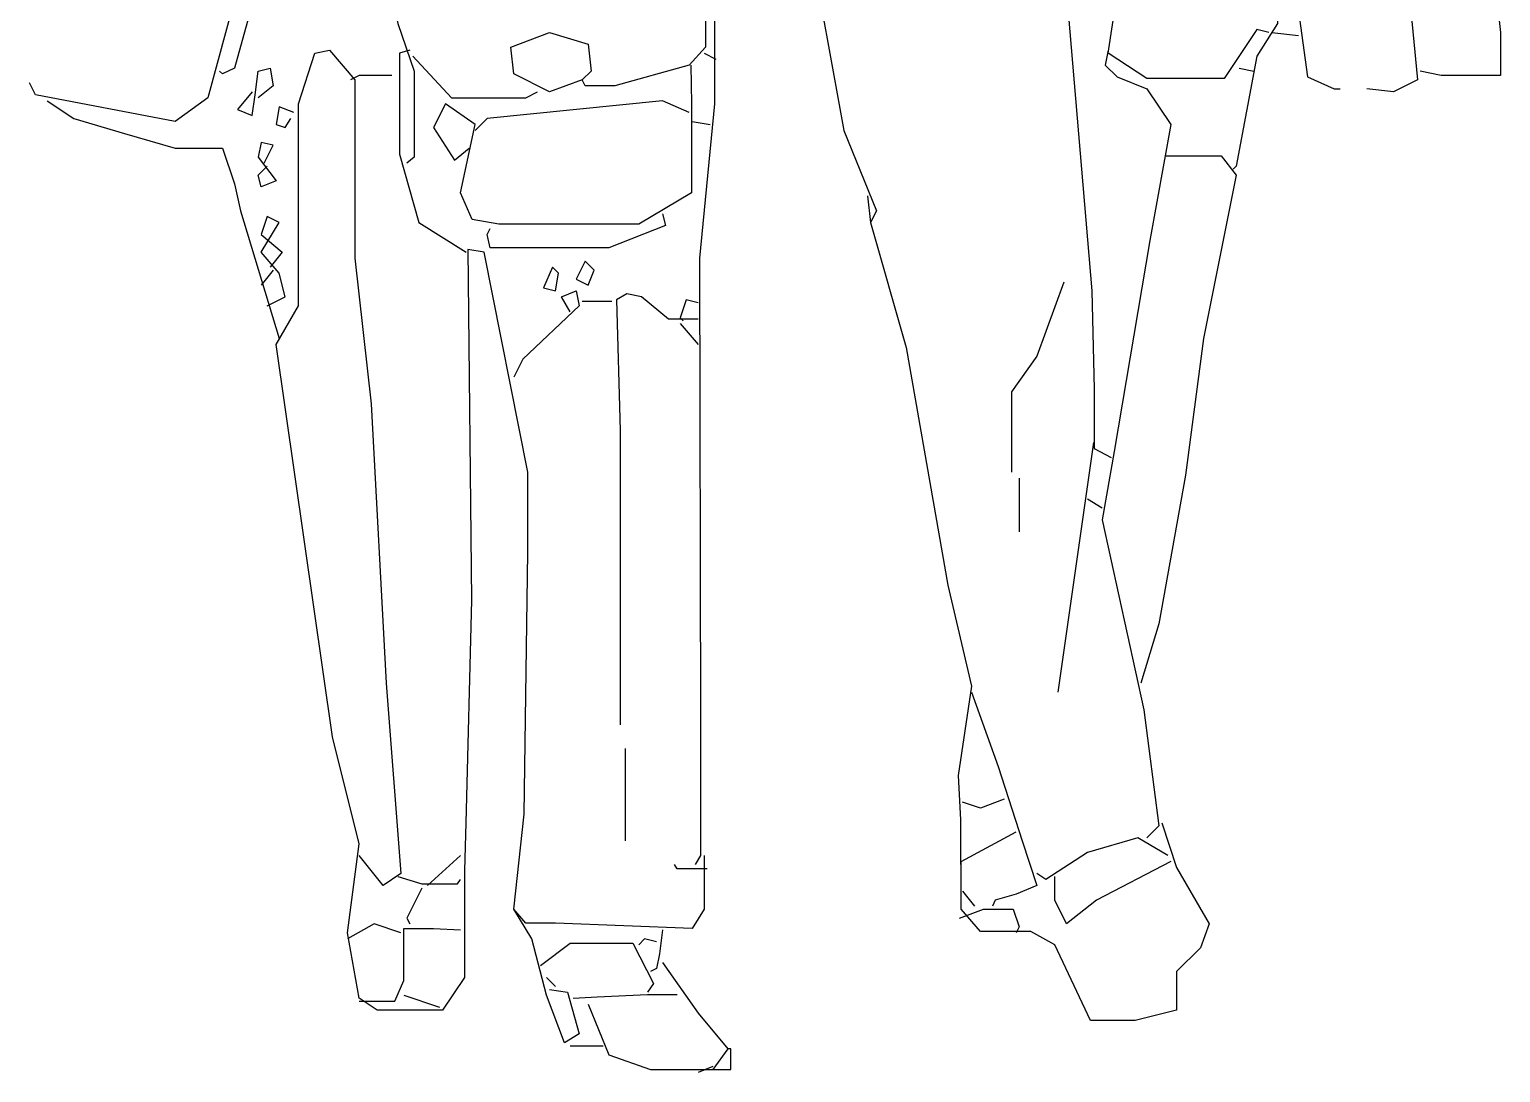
# Model space of a CAD drawing. Header units: millimetres. Extents: x 236.9 to 286.4, y 321.1 to 404.8.
# Drawn here: x 236.9 to 286.4, y 321.15 to 356.25 of the extents above; entities that cross this region are included whole.
import ezdxf

# ---------------------------------------------------------------- set-up
doc = ezdxf.new("R2010")
doc.units = ezdxf.units.MM
doc.layers.add('Standard', color=7, linetype='Continuous')

msp = doc.modelspace()

# ---------------------------------------------------------------- linework, layer by layer
at = {"layer": 'Standard', "linetype": 'Continuous'}
for points in [[(278.603, 356.147), (278.203, 356.247), (277.103, 354.597), (274.503, 354.597), (273.203, 355.447), (274.303, 362.647), (275.003, 370.947), (275.903, 372.747), (276.503, 372.447), (277.903, 369.347), (278.503, 367.447), (279.003, 367.147), (279.203, 367.247)], [(278.603, 356.147), (278.203, 356.247), (277.103, 354.597), (274.503, 354.597), (273.203, 355.447), (274.303, 362.647), (275.003, 370.947), (275.903, 372.747), (276.503, 372.447), (277.903, 369.347), (278.503, 367.447), (279.003, 367.147), (279.203, 367.247)], [(281.803, 366.497), (279.203, 366.497), (278.553, 365.947), (278.553, 363.547), (279.403, 358.347), (279.903, 354.647), (280.803, 354.247), (281.003, 354.247)], [(285.003, 364.747), (285.703, 362.347), (286.403, 356.147), (286.403, 354.697), (284.403, 354.697), (283.703, 354.847)], [(285.003, 364.747), (285.703, 362.347), (286.403, 356.147), (286.403, 354.697), (284.403, 354.697), (283.703, 354.847)], [(285.003, 364.747), (285.703, 362.347), (286.403, 356.147), (286.403, 354.697), (284.403, 354.697), (283.703, 354.847)], [(245.903, 362.547), (245.403, 362.847), (245.103, 362.047), (242.903, 353.947), (241.803, 353.147), (237.103, 354.047), (236.903, 354.447)], [(245.903, 362.547), (245.403, 362.847), (245.103, 362.047), (242.903, 353.947), (241.803, 353.147), (237.103, 354.047), (236.903, 354.447)], [(245.903, 362.547), (245.403, 362.847), (245.103, 362.047), (242.903, 353.947), (241.803, 353.147), (237.103, 354.047), (236.903, 354.447)], [(245.903, 362.547), (245.403, 362.847), (245.103, 362.047), (242.903, 353.947), (241.803, 353.147), (237.103, 354.047), (236.903, 354.447)], [(245.903, 362.547), (245.403, 362.847), (245.103, 362.047), (242.903, 353.947), (241.803, 353.147), (237.103, 354.047), (236.903, 354.447)], [(246.103, 363.247), (243.803, 354.947), (243.403, 354.747), (243.303, 354.847)], [(246.103, 363.247), (243.803, 354.947), (243.403, 354.747), (243.303, 354.847)], [(250.103, 361.347), (250.053, 360.747), (250.053, 359.647), (248.704, 359.047), (249.303, 356.447), (249.853, 354.847), (249.853, 351.947), (249.603, 351.747)], [(250.103, 361.347), (250.053, 360.747), (250.053, 359.647), (248.704, 359.047), (249.303, 356.447), (249.853, 354.847), (249.853, 351.947), (249.603, 351.747)], [(250.103, 361.347), (250.053, 360.747), (250.053, 359.647), (248.704, 359.047), (249.303, 356.447), (249.853, 354.847), (249.853, 351.947), (249.603, 351.747)], [(250.103, 361.347), (250.053, 360.747), (250.053, 359.647), (248.704, 359.047), (249.303, 356.447), (249.853, 354.847), (249.853, 351.947), (249.603, 351.747)], [(259.303, 360.847), (259.954, 358.947), (259.954, 353.747), (259.453, 348.547), (259.478, 333.047), (259.478, 328.447), (259.303, 328.147)], [(259.303, 360.847), (259.954, 358.947), (259.954, 353.747), (259.453, 348.547), (259.478, 333.047), (259.478, 328.447), (259.303, 328.147)], [(259.303, 360.847), (259.954, 358.947), (259.954, 353.747), (259.453, 348.547), (259.478, 333.047), (259.478, 328.447), (259.303, 328.147)], [(259.303, 360.847), (259.954, 358.947), (259.954, 353.747), (259.453, 348.547), (259.478, 333.047), (259.478, 328.447), (259.303, 328.147)], [(263.103, 359.447), (264.303, 352.847), (265.403, 350.147), (265.203, 349.747)], [(271.603, 359.747), (272.653, 347.447), (272.728, 344.147), (272.728, 342.147), (273.303, 341.847)], [(271.603, 359.747), (272.653, 347.447), (272.728, 344.147), (272.728, 342.147), (273.303, 341.847)], [(259.903, 358.447), (259.653, 357.847), (259.653, 355.647), (259.103, 355.047), (256.603, 354.347), (255.603, 354.347), (255.503, 354.547)], [(278.903, 358.547), (278.903, 356.447), (278.203, 355.347), (277.503, 351.647), (277.403, 351.547)], [(283.203, 358.747), (283.603, 354.547), (282.803, 354.147), (281.903, 354.247)], [(283.203, 358.747), (283.603, 354.547), (282.803, 354.147), (281.903, 354.247)], [(283.203, 358.747), (283.603, 354.547), (282.803, 354.147), (281.903, 354.247)], [(255.503, 354.547), (254.403, 354.147), (253.203, 354.747), (253.103, 355.647), (254.403, 356.147), (255.703, 355.747), (255.803, 354.847), (255.503, 354.547)], [(255.503, 354.547), (254.403, 354.147), (253.203, 354.747), (253.103, 355.647), (254.403, 356.147), (255.703, 355.747), (255.803, 354.847), (255.503, 354.547)], [(278.703, 356.147), (279.603, 356.047)], [(278.703, 356.147), (279.603, 356.047)], [(278.703, 356.147), (279.603, 356.047)], [(278.703, 356.147), (279.603, 356.047)], [(278.703, 356.147), (279.603, 356.047)], [(278.703, 356.147), (279.603, 356.047)], [(278.703, 356.147), (279.603, 356.047)], [(278.703, 356.147), (279.603, 356.047)], [(254.403, 323.947), (255.003, 323.847), (255.403, 322.447), (254.903, 322.147), (254.303, 323.747), (253.803, 325.647), (253.203, 326.647), (253.553, 329.847), (253.678, 338.647), (253.678, 341.347), (252.203, 348.747), (251.653, 348.847), (251.778, 337.047), (251.591, 329.547), (251.547, 327.947), (251.547, 324.347), (250.803, 323.247), (248.603, 323.247), (248.003, 323.647), (247.603, 325.847), (248.003, 328.847), (247.103, 332.447), (245.203, 345.647), (245.953, 346.947), (245.953, 353.747), (246.503, 355.447), (247.003, 355.547), (247.853, 354.547), (247.853, 348.547), (248.403, 343.647), (248.903, 334.247), (249.403, 327.847), (248.803, 327.447), (248.003, 328.447)], [(254.403, 323.947), (255.003, 323.847), (255.403, 322.447), (254.903, 322.147), (254.303, 323.747), (253.803, 325.647), (253.203, 326.647), (253.553, 329.847), (253.678, 338.647), (253.678, 341.347), (252.203, 348.747), (251.653, 348.847), (251.778, 337.047), (251.591, 329.547), (251.547, 327.947), (251.547, 324.347), (250.803, 323.247), (248.603, 323.247), (248.003, 323.647), (247.603, 325.847), (248.003, 328.847), (247.103, 332.447), (245.203, 345.647), (245.953, 346.947), (245.953, 353.747), (246.503, 355.447), (247.003, 355.547), (247.853, 354.547), (247.853, 348.547), (248.403, 343.647), (248.903, 334.247), (249.403, 327.847), (248.803, 327.447), (248.003, 328.447)], [(254.403, 323.947), (255.003, 323.847), (255.403, 322.447), (254.903, 322.147), (254.303, 323.747), (253.803, 325.647), (253.203, 326.647), (253.553, 329.847), (253.678, 338.647), (253.678, 341.347), (252.203, 348.747), (251.653, 348.847), (251.778, 337.047), (251.591, 329.547), (251.547, 327.947), (251.547, 324.347), (250.803, 323.247), (248.603, 323.247), (248.003, 323.647), (247.603, 325.847), (248.003, 328.847), (247.103, 332.447), (245.203, 345.647), (245.953, 346.947), (245.953, 353.747), (246.503, 355.447), (247.003, 355.547), (247.853, 354.547), (247.853, 348.547), (248.403, 343.647), (248.903, 334.247), (249.403, 327.847), (248.803, 327.447), (248.003, 328.447)], [(254.403, 323.947), (255.003, 323.847), (255.403, 322.447), (254.903, 322.147), (254.303, 323.747), (253.803, 325.647), (253.203, 326.647), (253.553, 329.847), (253.678, 338.647), (253.678, 341.347), (252.203, 348.747), (251.653, 348.847), (251.778, 337.047), (251.591, 329.547), (251.547, 327.947), (251.547, 324.347), (250.803, 323.247), (248.603, 323.247), (248.003, 323.647), (247.603, 325.847), (248.003, 328.847), (247.103, 332.447), (245.203, 345.647), (245.953, 346.947), (245.953, 353.747), (246.503, 355.447), (247.003, 355.547), (247.853, 354.547), (247.853, 348.547), (248.403, 343.647), (248.903, 334.247), (249.403, 327.847), (248.803, 327.447), (248.003, 328.447)], [(249.703, 355.547), (249.353, 355.447), (249.353, 352.047), (250.003, 349.747), (251.603, 348.747)], [(249.703, 355.547), (249.353, 355.447), (249.353, 352.047), (250.003, 349.747), (251.603, 348.747)], [(249.703, 355.547), (249.353, 355.447), (249.353, 352.047), (250.003, 349.747), (251.603, 348.747)], [(249.703, 355.547), (249.353, 355.447), (249.353, 352.047), (250.003, 349.747), (251.603, 348.747)], [(249.703, 355.547), (249.353, 355.447), (249.353, 352.047), (250.003, 349.747), (251.603, 348.747)], [(249.703, 355.547), (249.353, 355.447), (249.353, 352.047), (250.003, 349.747), (251.603, 348.747)], [(249.703, 355.547), (249.353, 355.447), (249.353, 352.047), (250.003, 349.747), (251.603, 348.747)], [(249.703, 355.547), (249.353, 355.447), (249.353, 352.047), (250.003, 349.747), (251.603, 348.747)], [(249.703, 355.547), (249.353, 355.447), (249.353, 352.047), (250.003, 349.747), (251.603, 348.747)], [(249.703, 355.547), (249.353, 355.447), (249.353, 352.047), (250.003, 349.747), (251.603, 348.747)], [(249.703, 355.547), (249.353, 355.447), (249.353, 352.047), (250.003, 349.747), (251.603, 348.747)], [(259.603, 355.447), (260.003, 355.247)], [(259.603, 355.447), (260.003, 355.247)], [(259.603, 355.447), (260.003, 355.247)], [(259.603, 355.447), (260.003, 355.247)], [(259.603, 355.447), (260.003, 355.247)], [(259.603, 355.447), (260.003, 355.247)], [(259.603, 355.447), (260.003, 355.247)], [(273.203, 355.547), (273.103, 355.047), (273.503, 354.647), (274.503, 354.247), (275.303, 353.047), (274.603, 349.147), (273.403, 342.047), (273.003, 339.747), (274.403, 333.347), (274.903, 329.447), (274.503, 329.047)], [(273.203, 355.547), (273.103, 355.047), (273.503, 354.647), (274.503, 354.247), (275.303, 353.047), (274.603, 349.147), (273.403, 342.047), (273.003, 339.747), (274.403, 333.347), (274.903, 329.447), (274.503, 329.047)], [(273.203, 355.547), (273.103, 355.047), (273.503, 354.647), (274.503, 354.247), (275.303, 353.047), (274.603, 349.147), (273.403, 342.047), (273.003, 339.747), (274.403, 333.347), (274.903, 329.447), (274.503, 329.047)], [(244.403, 354.147), (243.903, 353.547), (244.403, 353.347), (244.503, 354.047), (244.603, 354.847), (245.003, 354.947), (245.103, 354.347), (244.603, 353.947)], [(244.403, 354.147), (243.903, 353.547), (244.403, 353.347), (244.503, 354.047), (244.603, 354.847), (245.003, 354.947), (245.103, 354.347), (244.603, 353.947)], [(244.403, 354.147), (243.903, 353.547), (244.403, 353.347), (244.503, 354.047), (244.603, 354.847), (245.003, 354.947), (245.103, 354.347), (244.603, 353.947)], [(249.803, 355.347), (251.103, 353.947), (253.603, 353.947), (254.003, 354.147)], [(249.803, 355.347), (251.103, 353.947), (253.603, 353.947), (254.003, 354.147)], [(249.803, 355.347), (251.103, 353.947), (253.603, 353.947), (254.003, 354.147)], [(259.153, 355.047), (259.178, 353.747), (259.178, 350.747), (257.403, 349.697), (252.703, 349.697), (251.803, 349.847), (251.403, 350.747), (251.903, 353.047), (250.903, 353.747), (250.503, 352.947), (251.203, 351.847), (251.703, 352.247)], [(259.153, 355.047), (259.178, 353.747), (259.178, 350.747), (257.403, 349.697), (252.703, 349.697), (251.803, 349.847), (251.403, 350.747), (251.903, 353.047), (250.903, 353.747), (250.503, 352.947), (251.203, 351.847), (251.703, 352.247)], [(277.603, 354.947), (278.103, 354.847)], [(249.103, 354.697), (248.003, 354.697), (247.703, 354.547)], [(249.103, 354.697), (248.003, 354.697), (247.703, 354.547)], [(249.103, 354.697), (248.003, 354.697), (247.703, 354.547)], [(237.503, 353.847), (238.403, 353.247), (240.103, 352.747), (241.803, 352.247), (243.403, 352.247), (243.803, 351.047), (244.003, 350.147), (245.303, 345.847)], [(237.503, 353.847), (238.403, 353.247), (240.103, 352.747), (241.803, 352.247), (243.403, 352.247), (243.803, 351.047), (244.003, 350.147), (245.303, 345.847)], [(237.503, 353.847), (238.403, 353.247), (240.103, 352.747), (241.803, 352.247), (243.403, 352.247), (243.803, 351.047), (244.003, 350.147), (245.303, 345.847)], [(237.503, 353.847), (238.403, 353.247), (240.103, 352.747), (241.803, 352.247), (243.403, 352.247), (243.803, 351.047), (244.003, 350.147), (245.303, 345.847)], [(237.503, 353.847), (238.403, 353.247), (240.103, 352.747), (241.803, 352.247), (243.403, 352.247), (243.803, 351.047), (244.003, 350.147), (245.303, 345.847)], [(237.503, 353.847), (238.403, 353.247), (240.103, 352.747), (241.803, 352.247), (243.403, 352.247), (243.803, 351.047), (244.003, 350.147), (245.303, 345.847)], [(237.503, 353.847), (238.403, 353.247), (240.103, 352.747), (241.803, 352.247), (243.403, 352.247), (243.803, 351.047), (244.003, 350.147), (245.303, 345.847)], [(237.503, 353.847), (238.403, 353.247), (240.103, 352.747), (241.803, 352.247), (243.403, 352.247), (243.803, 351.047), (244.003, 350.147), (245.303, 345.847)], [(237.503, 353.847), (238.403, 353.247), (240.103, 352.747), (241.803, 352.247), (243.403, 352.247), (243.803, 351.047), (244.003, 350.147), (245.303, 345.847)], [(245.803, 353.447), (245.303, 353.647), (245.203, 353.047), (245.503, 352.947), (245.703, 353.247)], [(245.803, 353.447), (245.303, 353.647), (245.203, 353.047), (245.503, 352.947), (245.703, 353.247)], [(245.803, 353.447), (245.303, 353.647), (245.203, 353.047), (245.503, 352.947), (245.703, 353.247)], [(245.803, 353.447), (245.303, 353.647), (245.203, 353.047), (245.503, 352.947), (245.703, 353.247)], [(259.103, 353.447), (258.203, 353.847), (252.303, 353.247), (251.903, 352.847)], [(259.203, 353.147), (259.803, 353.047)], [(259.203, 353.147), (259.803, 353.047)], [(259.203, 353.147), (259.803, 353.047)], [(244.803, 351.747), (245.103, 352.347), (244.703, 352.447), (244.603, 351.947), (245.203, 351.147), (244.703, 350.947), (244.603, 351.347), (244.903, 351.647)], [(244.803, 351.747), (245.103, 352.347), (244.703, 352.447), (244.603, 351.947), (245.203, 351.147), (244.703, 350.947), (244.603, 351.347), (244.903, 351.647)], [(244.803, 351.747), (245.103, 352.347), (244.703, 352.447), (244.603, 351.947), (245.203, 351.147), (244.703, 350.947), (244.603, 351.347), (244.903, 351.647)], [(244.803, 351.747), (245.103, 352.347), (244.703, 352.447), (244.603, 351.947), (245.203, 351.147), (244.703, 350.947), (244.603, 351.347), (244.903, 351.647)], [(244.803, 351.747), (245.103, 352.347), (244.703, 352.447), (244.603, 351.947), (245.203, 351.147), (244.703, 350.947), (244.603, 351.347), (244.903, 351.647)], [(244.803, 351.747), (245.103, 352.347), (244.703, 352.447), (244.603, 351.947), (245.203, 351.147), (244.703, 350.947), (244.603, 351.347), (244.903, 351.647)], [(244.803, 351.747), (245.103, 352.347), (244.703, 352.447), (244.603, 351.947), (245.203, 351.147), (244.703, 350.947), (244.603, 351.347), (244.903, 351.647)], [(275.103, 351.997), (277.003, 351.997), (277.503, 351.347), (276.403, 345.847), (275.803, 341.247), (274.903, 336.247), (274.303, 334.247)], [(275.103, 351.997), (277.003, 351.997), (277.503, 351.347), (276.403, 345.847), (275.803, 341.247), (274.903, 336.247), (274.303, 334.247)], [(275.103, 351.997), (277.003, 351.997), (277.503, 351.347), (276.403, 345.847), (275.803, 341.247), (274.903, 336.247), (274.303, 334.247)], [(275.103, 351.997), (277.003, 351.997), (277.503, 351.347), (276.403, 345.847), (275.803, 341.247), (274.903, 336.247), (274.303, 334.247)], [(265.103, 350.647), (265.203, 349.747), (266.403, 345.547), (267.803, 337.547), (268.603, 334.147), (268.153, 331.147), (268.228, 329.647), (268.228, 328.147)], [(265.103, 350.647), (265.203, 349.747), (266.403, 345.547), (267.803, 337.547), (268.603, 334.147), (268.153, 331.147), (268.228, 329.647), (268.228, 328.147)], [(265.103, 350.647), (265.203, 349.747), (266.403, 345.547), (267.803, 337.547), (268.603, 334.147), (268.153, 331.147), (268.228, 329.647), (268.228, 328.147)], [(265.103, 350.647), (265.203, 349.747), (266.403, 345.547), (267.803, 337.547), (268.603, 334.147), (268.153, 331.147), (268.228, 329.647), (268.228, 328.147)], [(265.103, 350.647), (265.203, 349.747), (266.403, 345.547), (267.803, 337.547), (268.603, 334.147), (268.153, 331.147), (268.228, 329.647), (268.228, 328.147)], [(265.103, 350.647), (265.203, 349.747), (266.403, 345.547), (267.803, 337.547), (268.603, 334.147), (268.153, 331.147), (268.228, 329.647), (268.228, 328.147)], [(258.203, 350.047), (258.303, 349.647), (256.403, 348.897), (252.403, 348.897), (252.303, 349.347), (252.403, 349.547)], [(258.203, 350.047), (258.303, 349.647), (256.403, 348.897), (252.403, 348.897), (252.303, 349.347), (252.403, 349.547)], [(244.903, 346.947), (245.503, 347.247), (245.303, 348.047), (244.703, 348.747), (245.303, 349.747), (244.903, 349.947), (244.703, 349.347), (245.403, 348.747), (245.003, 348.247)], [(244.903, 346.947), (245.503, 347.247), (245.303, 348.047), (244.703, 348.747), (245.303, 349.747), (244.903, 349.947), (244.703, 349.347), (245.403, 348.747), (245.003, 348.247)], [(244.903, 346.947), (245.503, 347.247), (245.303, 348.047), (244.703, 348.747), (245.303, 349.747), (244.903, 349.947), (244.703, 349.347), (245.403, 348.747), (245.003, 348.247)], [(245.103, 348.147), (244.703, 347.647)], [(245.103, 348.147), (244.703, 347.647)], [(245.103, 348.147), (244.703, 347.647)], [(245.103, 348.147), (244.703, 347.647)], [(245.103, 348.147), (244.703, 347.647)], [(245.103, 348.147), (244.703, 347.647)], [(245.103, 348.147), (244.703, 347.647)], [(245.103, 348.147), (244.703, 347.647)], [(245.103, 348.147), (244.703, 347.647)], [(245.103, 348.147), (244.703, 347.647)], [(245.103, 348.147), (244.703, 347.647)], [(245.103, 348.147), (244.703, 347.647)], [(245.103, 348.147), (244.703, 347.647)], [(245.103, 348.147), (244.703, 347.647)], [(245.103, 348.147), (244.703, 347.647)], [(245.103, 348.147), (244.703, 347.647)], [(245.103, 348.147), (244.703, 347.647)], [(245.103, 348.147), (244.703, 347.647)], [(245.103, 348.147), (244.703, 347.647)], [(245.103, 348.147), (244.703, 347.647)], [(245.103, 348.147), (244.703, 347.647)], [(254.503, 348.247), (254.203, 347.547), (254.603, 347.447), (254.703, 348.047), (254.503, 348.247)], [(254.503, 348.247), (254.203, 347.547), (254.603, 347.447), (254.703, 348.047), (254.503, 348.247)], [(254.503, 348.247), (254.203, 347.547), (254.603, 347.447), (254.703, 348.047), (254.503, 348.247)], [(254.503, 348.247), (254.203, 347.547), (254.603, 347.447), (254.703, 348.047), (254.503, 348.247)], [(254.503, 348.247), (254.203, 347.547), (254.603, 347.447), (254.703, 348.047), (254.503, 348.247)], [(254.503, 348.247), (254.203, 347.547), (254.603, 347.447), (254.703, 348.047), (254.503, 348.247)], [(254.503, 348.247), (254.203, 347.547), (254.603, 347.447), (254.703, 348.047), (254.503, 348.247)], [(254.503, 348.247), (254.203, 347.547), (254.603, 347.447), (254.703, 348.047), (254.503, 348.247)], [(255.603, 348.447), (255.303, 347.847), (255.703, 347.647), (255.903, 348.147), (255.603, 348.447)], [(255.603, 348.447), (255.303, 347.847), (255.703, 347.647), (255.903, 348.147), (255.603, 348.447)], [(255.603, 348.447), (255.303, 347.847), (255.703, 347.647), (255.903, 348.147), (255.603, 348.447)], [(255.603, 348.447), (255.303, 347.847), (255.703, 347.647), (255.903, 348.147), (255.603, 348.447)], [(271.703, 347.747), (270.803, 345.247), (269.953, 344.047), (269.953, 341.347)], [(271.703, 347.747), (270.803, 345.247), (269.953, 344.047), (269.953, 341.347)], [(271.703, 347.747), (270.803, 345.247), (269.953, 344.047), (269.953, 341.347)], [(271.703, 347.747), (270.803, 345.247), (269.953, 344.047), (269.953, 341.347)], [(271.703, 347.747), (270.803, 345.247), (269.953, 344.047), (269.953, 341.347)], [(271.703, 347.747), (270.803, 345.247), (269.953, 344.047), (269.953, 341.347)], [(255.103, 346.747), (254.803, 347.247), (255.303, 347.447), (255.403, 346.947), (253.503, 345.147), (253.203, 344.547)], [(255.103, 346.747), (254.803, 347.247), (255.303, 347.447), (255.403, 346.947), (253.503, 345.147), (253.203, 344.547)], [(255.103, 346.747), (254.803, 347.247), (255.303, 347.447), (255.403, 346.947), (253.503, 345.147), (253.203, 344.547)], [(255.103, 346.747), (254.803, 347.247), (255.303, 347.447), (255.403, 346.947), (253.503, 345.147), (253.203, 344.547)], [(255.103, 346.747), (254.803, 347.247), (255.303, 347.447), (255.403, 346.947), (253.503, 345.147), (253.203, 344.547)], [(255.103, 346.747), (254.803, 347.247), (255.303, 347.447), (255.403, 346.947), (253.503, 345.147), (253.203, 344.547)], [(255.103, 346.747), (254.803, 347.247), (255.303, 347.447), (255.403, 346.947), (253.503, 345.147), (253.203, 344.547)], [(256.503, 347.097), (255.503, 347.097)], [(259.403, 346.497), (258.403, 346.497), (257.503, 347.247), (257.003, 347.347), (256.653, 347.147), (256.778, 342.747), (256.778, 332.847)], [(259.403, 346.497), (258.403, 346.497), (257.503, 347.247), (257.003, 347.347), (256.653, 347.147), (256.778, 342.747), (256.778, 332.847)], [(259.403, 346.497), (258.403, 346.497), (257.503, 347.247), (257.003, 347.347), (256.653, 347.147), (256.778, 342.747), (256.778, 332.847)], [(259.403, 347.047), (259.003, 347.147), (258.803, 346.547), (258.903, 346.447)], [(258.803, 346.347), (259.403, 345.647)], [(258.803, 346.347), (259.403, 345.647)], [(258.803, 346.347), (259.403, 345.647)], [(258.803, 346.347), (259.403, 345.647)], [(258.803, 346.347), (259.403, 345.647)], [(258.803, 346.347), (259.403, 345.647)], [(258.803, 346.347), (259.403, 345.647)], [(258.803, 346.347), (259.403, 345.647)], [(258.803, 346.347), (259.403, 345.647)], [(258.803, 346.347), (259.403, 345.647)], [(258.803, 346.347), (259.403, 345.647)], [(272.703, 342.347), (271.503, 333.947)], [(270.203, 341.147), (270.203, 339.347)], [(270.203, 341.147), (270.203, 339.347)], [(270.203, 341.147), (270.203, 339.347)], [(272.503, 340.447), (273.003, 340.147)], [(272.503, 340.447), (273.003, 340.147)], [(272.503, 340.447), (273.003, 340.147)], [(272.503, 340.447), (273.003, 340.147)], [(272.503, 340.447), (273.003, 340.147)], [(268.603, 333.947), (269.503, 331.447), (270.303, 328.947), (270.803, 327.447), (270.103, 327.147), (269.403, 326.947), (269.303, 326.747)], [(256.953, 332.047), (256.953, 328.947)], [(256.953, 332.047), (256.953, 328.947)], [(256.953, 332.047), (256.953, 328.947)], [(256.953, 332.047), (256.953, 328.947)], [(256.953, 332.047), (256.953, 328.947)], [(256.953, 332.047), (256.953, 328.947)], [(256.953, 332.047), (256.953, 328.947)], [(269.703, 330.347), (268.903, 330.047), (268.303, 330.247)], [(275.003, 329.547), (275.503, 328.047), (276.603, 326.147), (276.303, 325.347), (275.503, 324.547), (275.503, 323.247), (274.103, 322.897), (272.603, 322.897), (271.403, 325.447), (270.603, 325.897), (268.903, 325.897), (268.253, 326.647), (268.253, 328.247), (270.103, 329.247)], [(275.003, 329.547), (275.503, 328.047), (276.603, 326.147), (276.303, 325.347), (275.503, 324.547), (275.503, 323.247), (274.103, 322.897), (272.603, 322.897), (271.403, 325.447), (270.603, 325.897), (268.903, 325.897), (268.253, 326.647), (268.253, 328.247), (270.103, 329.247)], [(275.003, 329.547), (275.503, 328.047), (276.603, 326.147), (276.303, 325.347), (275.503, 324.547), (275.503, 323.247), (274.103, 322.897), (272.603, 322.897), (271.403, 325.447), (270.603, 325.897), (268.903, 325.897), (268.253, 326.647), (268.253, 328.247), (270.103, 329.247)], [(275.003, 329.547), (275.503, 328.047), (276.603, 326.147), (276.303, 325.347), (275.503, 324.547), (275.503, 323.247), (274.103, 322.897), (272.603, 322.897), (271.403, 325.447), (270.603, 325.897), (268.903, 325.897), (268.253, 326.647), (268.253, 328.247), (270.103, 329.247)], [(275.003, 329.547), (275.503, 328.047), (276.603, 326.147), (276.303, 325.347), (275.503, 324.547), (275.503, 323.247), (274.103, 322.897), (272.603, 322.897), (271.403, 325.447), (270.603, 325.897), (268.903, 325.897), (268.253, 326.647), (268.253, 328.247), (270.103, 329.247)], [(275.003, 329.547), (275.503, 328.047), (276.603, 326.147), (276.303, 325.347), (275.503, 324.547), (275.503, 323.247), (274.103, 322.897), (272.603, 322.897), (271.403, 325.447), (270.603, 325.897), (268.903, 325.897), (268.253, 326.647), (268.253, 328.247), (270.103, 329.247)], [(275.003, 329.547), (275.503, 328.047), (276.603, 326.147), (276.303, 325.347), (275.503, 324.547), (275.503, 323.247), (274.103, 322.897), (272.603, 322.897), (271.403, 325.447), (270.603, 325.897), (268.903, 325.897), (268.253, 326.647), (268.253, 328.247), (270.103, 329.247)], [(275.003, 329.547), (275.503, 328.047), (276.603, 326.147), (276.303, 325.347), (275.503, 324.547), (275.503, 323.247), (274.103, 322.897), (272.603, 322.897), (271.403, 325.447), (270.603, 325.897), (268.903, 325.897), (268.253, 326.647), (268.253, 328.247), (270.103, 329.247)], [(275.003, 329.547), (275.503, 328.047), (276.603, 326.147), (276.303, 325.347), (275.503, 324.547), (275.503, 323.247), (274.103, 322.897), (272.603, 322.897), (271.403, 325.447), (270.603, 325.897), (268.903, 325.897), (268.253, 326.647), (268.253, 328.247), (270.103, 329.247)], [(275.003, 329.547), (275.503, 328.047), (276.603, 326.147), (276.303, 325.347), (275.503, 324.547), (275.503, 323.247), (274.103, 322.897), (272.603, 322.897), (271.403, 325.447), (270.603, 325.897), (268.903, 325.897), (268.253, 326.647), (268.253, 328.247), (270.103, 329.247)], [(275.003, 329.547), (275.503, 328.047), (276.603, 326.147), (276.303, 325.347), (275.503, 324.547), (275.503, 323.247), (274.103, 322.897), (272.603, 322.897), (271.403, 325.447), (270.603, 325.897), (268.903, 325.897), (268.253, 326.647), (268.253, 328.247), (270.103, 329.247)], [(275.003, 329.547), (275.503, 328.047), (276.603, 326.147), (276.303, 325.347), (275.503, 324.547), (275.503, 323.247), (274.103, 322.897), (272.603, 322.897), (271.403, 325.447), (270.603, 325.897), (268.903, 325.897), (268.253, 326.647), (268.253, 328.247), (270.103, 329.247)], [(275.003, 329.547), (275.503, 328.047), (276.603, 326.147), (276.303, 325.347), (275.503, 324.547), (275.503, 323.247), (274.103, 322.897), (272.603, 322.897), (271.403, 325.447), (270.603, 325.897), (268.903, 325.897), (268.253, 326.647), (268.253, 328.247), (270.103, 329.247)], [(275.003, 329.547), (275.503, 328.047), (276.603, 326.147), (276.303, 325.347), (275.503, 324.547), (275.503, 323.247), (274.103, 322.897), (272.603, 322.897), (271.403, 325.447), (270.603, 325.897), (268.903, 325.897), (268.253, 326.647), (268.253, 328.247), (270.103, 329.247)], [(275.003, 329.547), (275.503, 328.047), (276.603, 326.147), (276.303, 325.347), (275.503, 324.547), (275.503, 323.247), (274.103, 322.897), (272.603, 322.897), (271.403, 325.447), (270.603, 325.897), (268.903, 325.897), (268.253, 326.647), (268.253, 328.247), (270.103, 329.247)], [(275.203, 328.447), (274.203, 329.047), (272.503, 328.547), (271.103, 327.647), (270.803, 327.847)], [(251.403, 328.447), (250.303, 327.447)], [(251.403, 328.447), (250.303, 327.447)], [(251.403, 328.447), (250.303, 327.447)], [(259.603, 328.447), (259.603, 326.647), (259.203, 325.997), (254.603, 326.172), (253.603, 326.172), (253.203, 326.647)], [(259.603, 328.447), (259.603, 326.647), (259.203, 325.997), (254.603, 326.172), (253.603, 326.172), (253.203, 326.647)], [(259.603, 328.447), (259.603, 326.647), (259.203, 325.997), (254.603, 326.172), (253.603, 326.172), (253.203, 326.647)], [(275.303, 328.247), (272.803, 326.947), (271.803, 326.147), (271.403, 326.947), (271.403, 327.747)], [(249.303, 327.747), (250.103, 327.497), (251.303, 327.497), (251.403, 327.647)], [(249.303, 327.747), (250.103, 327.497), (251.303, 327.497), (251.403, 327.647)], [(259.703, 327.997), (258.703, 327.997), (258.603, 328.147)], [(259.703, 327.997), (258.703, 327.997), (258.603, 328.147)], [(259.703, 327.997), (258.703, 327.997), (258.603, 328.147)], [(259.703, 327.997), (258.703, 327.997), (258.603, 328.147)], [(259.703, 327.997), (258.703, 327.997), (258.603, 328.147)], [(250.103, 327.347), (249.603, 326.347), (249.703, 326.147)], [(268.303, 327.247), (268.703, 326.747)], [(268.303, 327.247), (268.703, 326.747)], [(268.203, 326.347), (269.003, 326.647), (270.003, 326.647), (270.203, 326.047), (270.103, 325.847)], [(268.203, 326.347), (269.003, 326.647), (270.003, 326.647), (270.203, 326.047), (270.103, 325.847)], [(249.403, 325.847), (248.503, 326.147), (247.603, 325.647)], [(249.403, 325.847), (248.503, 326.147), (247.603, 325.647)], [(249.403, 325.847), (248.503, 326.147), (247.603, 325.647)], [(249.403, 325.847), (248.503, 326.147), (247.603, 325.647)], [(249.403, 325.847), (248.503, 326.147), (247.603, 325.647)], [(249.403, 325.847), (248.503, 326.147), (247.603, 325.647)], [(248.003, 323.547), (249.203, 323.547), (249.503, 324.247), (249.503, 325.997), (250.503, 325.997), (251.403, 325.947)], [(248.003, 323.547), (249.203, 323.547), (249.503, 324.247), (249.503, 325.997), (250.503, 325.997), (251.403, 325.947)], [(248.003, 323.547), (249.203, 323.547), (249.503, 324.247), (249.503, 325.997), (250.503, 325.997), (251.403, 325.947)], [(248.003, 323.547), (249.203, 323.547), (249.503, 324.247), (249.503, 325.997), (250.503, 325.997), (251.403, 325.947)], [(258.203, 325.947), (258.103, 325.147), (258.003, 324.647), (257.803, 324.547)], [(258.203, 325.947), (258.103, 325.147), (258.003, 324.647), (257.803, 324.547)], [(258.203, 325.947), (258.103, 325.147), (258.003, 324.647), (257.803, 324.547)], [(258.203, 325.947), (258.103, 325.147), (258.003, 324.647), (257.803, 324.547)], [(258.203, 325.947), (258.103, 325.147), (258.003, 324.647), (257.803, 324.547)], [(258.203, 325.947), (258.103, 325.147), (258.003, 324.647), (257.803, 324.547)], [(258.203, 325.947), (258.103, 325.147), (258.003, 324.647), (257.803, 324.547)], [(254.103, 324.747), (255.103, 325.497), (257.203, 325.497), (257.903, 324.147), (257.703, 323.847)], [(254.103, 324.747), (255.103, 325.497), (257.203, 325.497), (257.903, 324.147), (257.703, 323.847)], [(254.103, 324.747), (255.103, 325.497), (257.203, 325.497), (257.903, 324.147), (257.703, 323.847)], [(254.103, 324.747), (255.103, 325.497), (257.203, 325.497), (257.903, 324.147), (257.703, 323.847)], [(254.103, 324.747), (255.103, 325.497), (257.203, 325.497), (257.903, 324.147), (257.703, 323.847)], [(254.103, 324.747), (255.103, 325.497), (257.203, 325.497), (257.903, 324.147), (257.703, 323.847)], [(254.103, 324.747), (255.103, 325.497), (257.203, 325.497), (257.903, 324.147), (257.703, 323.847)], [(254.103, 324.747), (255.103, 325.497), (257.203, 325.497), (257.903, 324.147), (257.703, 323.847)], [(254.103, 324.747), (255.103, 325.497), (257.203, 325.497), (257.903, 324.147), (257.703, 323.847)], [(254.103, 324.747), (255.103, 325.497), (257.203, 325.497), (257.903, 324.147), (257.703, 323.847)], [(254.103, 324.747), (255.103, 325.497), (257.203, 325.497), (257.903, 324.147), (257.703, 323.847)], [(254.103, 324.747), (255.103, 325.497), (257.203, 325.497), (257.903, 324.147), (257.703, 323.847)], [(258.003, 325.547), (257.603, 325.647), (257.403, 325.447)], [(258.003, 325.547), (257.603, 325.647), (257.403, 325.447)], [(258.203, 324.847), (259.403, 323.147), (260.403, 321.947), (259.903, 321.247)], [(258.203, 324.847), (259.403, 323.147), (260.403, 321.947), (259.903, 321.247)], [(258.203, 324.847), (259.403, 323.147), (260.403, 321.947), (259.903, 321.247)], [(258.203, 324.847), (259.403, 323.147), (260.403, 321.947), (259.903, 321.247)], [(258.203, 324.847), (259.403, 323.147), (260.403, 321.947), (259.903, 321.247)], [(254.303, 324.347), (254.603, 324.047)], [(254.303, 324.347), (254.603, 324.047)], [(254.303, 324.347), (254.603, 324.047)], [(254.303, 324.347), (254.603, 324.047)], [(254.303, 324.347), (254.603, 324.047)], [(254.303, 324.347), (254.603, 324.047)], [(254.303, 324.347), (254.603, 324.047)], [(254.303, 324.347), (254.603, 324.047)], [(254.303, 324.347), (254.603, 324.047)], [(254.303, 324.347), (254.603, 324.047)], [(254.303, 324.347), (254.603, 324.047)], [(254.303, 324.347), (254.603, 324.047)], [(249.503, 323.747), (250.703, 323.347)], [(249.503, 323.747), (250.703, 323.347)], [(255.203, 323.647), (256.003, 323.697), (257.703, 323.772), (258.703, 323.772)], [(255.203, 323.647), (256.003, 323.697), (257.703, 323.772), (258.703, 323.772)], [(255.203, 323.647), (256.003, 323.697), (257.703, 323.772), (258.703, 323.772)], [(255.203, 323.647), (256.003, 323.697), (257.703, 323.772), (258.703, 323.772)], [(255.703, 323.447), (256.403, 321.747), (257.803, 321.247), (260.503, 321.247), (260.503, 321.947), (260.403, 321.947)], [(255.703, 323.447), (256.403, 321.747), (257.803, 321.247), (260.503, 321.247), (260.503, 321.947), (260.403, 321.947)], [(255.703, 323.447), (256.403, 321.747), (257.803, 321.247), (260.503, 321.247), (260.503, 321.947), (260.403, 321.947)], [(255.703, 323.447), (256.403, 321.747), (257.803, 321.247), (260.503, 321.247), (260.503, 321.947), (260.403, 321.947)], [(255.103, 322.047), (256.204, 322.047)], [(255.103, 322.047), (256.204, 322.047)], [(259.903, 321.347), (259.403, 321.147)], [(259.903, 321.347), (259.403, 321.147)], [(259.903, 321.347), (259.403, 321.147)], [(259.903, 321.347), (259.403, 321.147)]]:
    msp.add_lwpolyline(points, dxfattribs=at)

doc.saveas('drawing.dxf')
